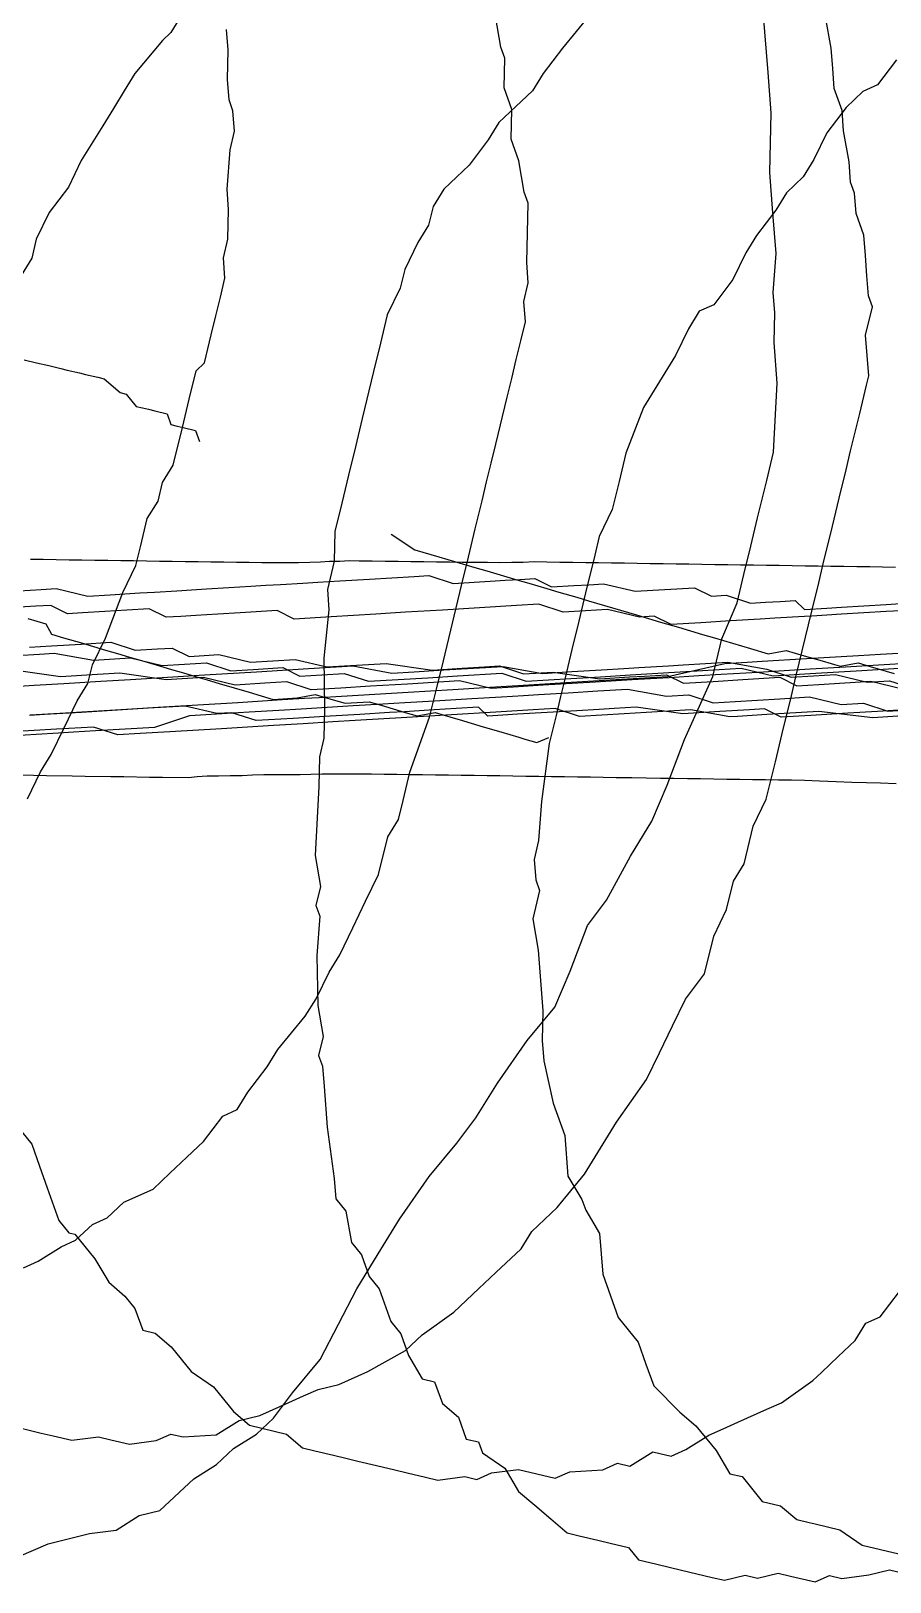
# Model space of a CAD drawing. Extents: x -228 to 716, y 164 to 702.
# Drawn here: x 44.7 to 133.4, y 438.6 to 598.7 of the extents above; entities that cross this region are included whole.
import ezdxf

# ---------------------------------------------------------------- set-up
doc = ezdxf.new("R2010")
doc.units = 0

msp = doc.modelspace()

# ---------------------------------------------------------------- linework, layer by layer
at = {"layer": '1', "color": 252}
for points in [[(43.4559, 441.188, -452.222), (46.4638, 442.526, -455.252), (50.7371, 443.564, -459.797), (53.5094, 443.932, -462.828), (55.88, 445.424, -465.093), (58.0188, 445.94, -467.369), (61.4958, 449.224, -470.39), (63.8678, 450.716, -472.661), (65.6069, 452.355, -474.171), (67.9788, 453.846, -476.441), (69.7187, 455.487, -477.953), (71.6903, 458.101, -479.462), (74.5337, 461.535, -481.725), (78.3169, 468.857, -483.978), (80.5254, 472.441, -485.485), (82.7343, 476.029, -486.989), (85.8136, 480.434, -489.25), (88.6559, 483.868, -491.515), (90.6304, 486.482, -493.025), (92.8361, 490.067, -494.528), (95.9164, 494.473, -496.79), (98.7574, 497.909, -499.054), (100.333, 501.644, -499.8), (102.144, 506.354, -500.546), (104.116, 508.966, -502.054), (106.56, 513.525, -503.558), (108.769, 517.11, -505.064), (110.344, 520.846, -505.81), (112.154, 525.555, -506.556), (115.067, 532.058, -508.052), (116.008, 535.946, -508.041), (117.582, 539.682, -508.789), (118.287, 542.6, -508.779), (118.993, 545.513, -508.773), (119.699, 548.431, -508.763), (120.169, 550.372, -508.757), (120.64, 552.315, -508.753), (121.344, 555.234, -508.743), (121.722, 562.34, -507.209), (121.394, 566.531, -505.68), (121.465, 569.598, -504.913), (121.303, 571.694, -504.151), (121.608, 575.733, -503.38), (121.279, 579.922, -501.852), (120.951, 584.113, -500.322), (121.095, 590.246, -498.792), (120.768, 594.437, -497.262), (120.44, 598.63, -495.734), (120.276, 600.723, -494.971)], [(60.2393, 600.357, -324.51), (59.1368, 598.564, -323.757), (58.2657, 597.743, -322.999), (55.4233, 594.308, -320.736), (54.3192, 592.516, -319.984), (53.2152, 590.722, -319.232), (52.1107, 588.931, -318.477), (49.9011, 585.347, -316.972), (48.5635, 582.581, -316.22), (46.5883, 579.968, -314.715), (45.2497, 577.202, -313.964), (44.7807, 575.257, -313.968), (43.6762, 573.466, -313.215)], [(43.8414, 454.408, -430.439), (45.7428, 453.954, -432.715), (47.0103, 453.654, -434.229), (48.9143, 453.199, -436.506), (51.6831, 453.567, -439.535), (52.9542, 453.263, -441.053), (54.8558, 452.811, -443.328), (57.6268, 453.178, -446.359), (59.1312, 453.847, -447.871), (60.3996, 453.545, -449.392), (63.8034, 453.761, -453.178), (66.1769, 455.249, -455.449), (68.3132, 455.77, -457.722), (71.3209, 457.109, -460.75), (72.8223, 457.779, -462.263), (74.3264, 458.448, -463.776), (76.4657, 458.965, -466.049), (79.471, 460.305, -469.076), (83.3476, 462.465, -472.86), (85.086, 464.106, -474.373), (88.3288, 466.418, -477.398), (90.9353, 468.879, -479.663), (92.6756, 470.521, -481.177), (95.2793, 472.983, -483.442), (96.3866, 474.774, -484.198), (98.9947, 477.24, -486.462), (101.835, 480.672, -488.728), (102.941, 482.467, -489.48), (104.043, 484.259, -490.23), (105.147, 486.052, -490.983), (108.226, 490.457, -493.247), (109.567, 493.222, -493.996), (110.907, 495.986, -494.747), (112.247, 498.749, -495.496), (114.219, 501.364, -497.002), (115.16, 505.254, -496.993), (116.499, 508.018, -497.744), (117.205, 510.934, -497.736), (118.31, 512.726, -498.488), (119.25, 516.615, -498.479), (120.59, 519.381, -499.227), (121.529, 523.267, -499.215), (122.234, 526.184, -499.207), (123.176, 530.072, -499.197), (123.645, 532.015, -499.191), (125.292, 538.819, -499.174), (125.996, 541.735, -499.163), (126.465, 543.68, -499.157), (127.407, 547.568, -499.148), (128.112, 550.484, -499.139), (128.819, 553.4, -499.13), (129.287, 555.344, -499.125), (129.522, 556.317, -499.122), (130.228, 559.231, -499.112), (130.933, 562.145, -499.106), (131.169, 563.119, -499.103), (130.842, 567.311, -497.577), (131.546, 570.224, -497.567), (131.149, 571.35, -496.806), (130.982, 573.446, -496.042), (130.821, 575.54, -495.278), (130.656, 577.636, -494.516), (129.857, 579.881, -492.991), (129.694, 581.976, -492.228), (129.296, 583.101, -491.468), (129.133, 585.194, -490.704), (128.568, 588.415, -489.176), (128.404, 590.508, -488.412), (127.606, 592.756, -486.891), (127.444, 594.85, -486.127), (127.279, 596.947, -485.362), (126.716, 600.164, -483.84)], [(43.936, 471.022, -491.697), (45.4381, 471.691, -493.211), (47.8109, 473.181, -495.479), (49.3156, 473.851, -496.996), (51.0516, 475.493, -498.505), (52.5554, 476.162, -500.021), (54.2938, 477.805, -501.531), (57.299, 479.144, -504.56), (59.04, 480.785, -506.071), (60.7773, 482.426, -507.582), (62.5154, 484.067, -509.093), (64.4915, 486.681, -510.604), (65.9926, 487.351, -512.114), (67.0968, 489.145, -512.867), (69.0716, 491.755, -514.378), (70.1754, 493.552, -515.128), (73.0177, 496.984, -517.392), (74.1204, 498.778, -518.145), (75.4622, 501.541, -518.899), (76.5663, 503.333, -519.65), (77.9056, 506.1, -520.399), (79.2441, 508.864, -521.148), (80.5843, 511.629, -521.899), (81.5247, 515.518, -521.888), (82.6309, 517.31, -522.642), (83.1017, 519.252, -522.635), (83.8058, 522.168, -522.627), (85.8485, 527.85, -523.37), (86.5556, 530.766, -523.362), (87.2627, 533.682, -523.352), (88.2007, 537.573, -523.341), (89.1421, 541.459, -523.331), (89.8464, 544.376, -523.322), (90.5525, 547.291, -523.313), (91.2568, 550.207, -523.308), (91.7282, 552.151, -523.3), (92.199, 554.094, -523.294), (92.6683, 556.04, -523.288), (93.8443, 560.899, -523.276), (94.3138, 562.841, -523.267), (94.7831, 564.788, -523.263), (95.2547, 566.731, -523.259), (95.725, 568.674, -523.253), (95.562, 570.768, -522.489), (96.0323, 572.713, -522.485), (95.866, 574.808, -521.72), (95.9395, 577.876, -520.954), (96.0097, 580.943, -520.186), (95.6109, 582.068, -519.425), (95.0487, 585.286, -517.901), (94.2476, 587.533, -516.378), (94.3219, 590.599, -515.611), (93.5241, 592.847, -514.089), (93.5969, 595.911, -513.323), (93.1968, 597.036, -512.562), (92.6328, 600.255, -511.036)], [(102.39, 600.381, -301.139), (99.549, 596.949, -298.873), (97.5745, 594.335, -297.366), (96.4719, 592.541, -296.613), (94.7333, 590.899, -295.101), (92.9936, 589.258, -293.591), (91.8902, 587.465, -292.837), (89.9165, 584.854, -291.329), (87.3098, 582.392, -289.062), (86.2032, 580.597, -288.311), (85.7337, 578.653, -288.314), (84.6299, 576.862, -287.563), (83.2906, 574.096, -286.813), (82.8205, 572.152, -286.818), (81.4808, 569.387, -286.068), (80.7752, 566.473, -286.076), (80.0705, 563.554, -286.086), (78.8938, 558.695, -286.097), (78.1889, 555.777, -286.106), (77.4839, 552.865, -286.114), (76.7789, 549.945, -286.122), (76.0728, 547.03, -286.131), (76.001, 543.964, -286.899), (75.2958, 541.048, -286.906), (75.4611, 538.952, -287.67), (74.9186, 533.941, -288.441), (75.0115, 528.778, -289.973), (74.9398, 525.711, -290.738), (74.4708, 523.768, -290.746), (74.3986, 520.7, -291.511), (74.021, 513.594, -293.047), (74.5837, 510.376, -294.574), (74.1118, 508.432, -294.579), (74.511, 507.309, -295.34), (74.2062, 503.267, -296.109), (74.2983, 498.107, -297.639), (74.86, 494.887, -299.165), (74.3921, 492.945, -299.171), (74.7899, 491.821, -299.931), (74.9538, 489.725, -300.695), (75.2819, 485.535, -302.224), (76.0083, 480.222, -304.511), (76.1728, 478.125, -305.276), (77.2059, 476.852, -306.794), (77.7698, 473.632, -308.321), (78.8019, 472.359, -309.841), (79.6002, 470.11, -311.363), (80.6327, 468.838, -312.884), (81.8287, 465.469, -315.166), (82.8626, 464.194, -316.686), (83.6601, 461.949, -318.208), (85.0929, 459.551, -320.488), (86.3598, 459.25, -322.004), (87.1586, 457.001, -323.527), (88.8258, 455.576, -325.804), (89.6247, 453.33, -327.328), (90.8923, 453.027, -328.845), (91.2909, 451.902, -329.605), (93.5915, 450.326, -332.642), (95.0237, 447.928, -334.921), (96.6917, 446.502, -337.201), (98.3588, 445.079, -339.477), (100.026, 443.651, -341.757), (101.294, 443.349, -343.271), (103.197, 442.897, -345.547), (104.464, 442.594, -347.062), (106.365, 442.141, -349.338), (107.399, 440.866, -350.858), (109.304, 440.412, -353.133), (111.839, 439.807, -356.166), (115.007, 439.051, -359.957), (116.277, 438.749, -361.474), (118.415, 439.266, -363.748), (119.682, 438.963, -365.266), (121.821, 439.482, -367.537), (123.09, 439.179, -369.055), (125.625, 438.574, -372.087), (127.128, 439.245, -373.603), (128.396, 438.941, -375.117), (131.167, 439.31, -378.15), (133.305, 439.828, -380.421), (135.208, 439.374, -382.697)], [(44.3498, 519.444, -549.8), (45.691, 522.207, -550.55), (46.7957, 524.001, -551.304), (48.1344, 526.765, -552.052), (49.4726, 529.533, -552.804), (50.5763, 531.325, -553.555), (51.0476, 533.268, -553.551), (52.3846, 536.034, -554.298), (54.1958, 540.742, -555.044), (55.536, 543.506, -555.797), (56.0058, 545.452, -555.789), (56.711, 548.366, -555.78), (57.8159, 550.16, -556.534), (58.2862, 552.103, -556.527), (59.3885, 553.896, -557.28), (60.3295, 557.783, -557.27), (61.0349, 560.7, -557.262), (61.7402, 563.617, -557.254), (62.6092, 564.438, -558.008), (63.3154, 567.353, -558.001), (63.7865, 569.297, -557.995), (64.2567, 571.241, -557.99), (64.7278, 573.185, -557.984), (64.5625, 575.28, -557.22), (65.0316, 577.225, -557.215), (65.1044, 580.292, -556.448), (64.9395, 582.39, -555.684), (65.2449, 586.428, -554.915), (65.7171, 588.371, -554.911), (65.5533, 590.468, -554.145), (65.153, 591.589, -553.384), (64.9912, 593.685, -552.621), (65.0618, 596.751, -551.854), (64.897, 598.847, -551.09)], [(134.04, 595.745, -277.706), (132.067, 593.134, -276.197), (130.563, 592.463, -274.684), (128.825, 590.822, -273.174), (126.852, 588.209, -271.665), (125.513, 585.444, -270.913), (124.408, 583.649, -270.162), (122.67, 582.009, -268.651), (121.565, 580.215, -267.899), (119.593, 577.603, -266.39), (118.487, 575.811, -265.636), (117.148, 573.046, -264.887), (115.174, 570.433, -263.379), (113.671, 569.764, -261.865), (112.567, 567.97, -261.111), (111.228, 565.205, -260.359), (110.124, 563.412, -259.608), (109.019, 561.619, -258.856), (107.914, 559.826, -258.104), (106.106, 555.119, -257.358), (105.4, 552.2, -257.366), (104.694, 549.287, -257.375), (103.355, 546.521, -256.625), (102.886, 544.577, -256.63), (101.945, 540.69, -256.641), (101.24, 537.773, -256.65), (100.534, 534.857, -256.656), (99.8278, 531.94, -256.666), (99.3592, 529.999, -256.672), (98.8886, 528.051, -256.678), (98.1837, 525.138, -256.685), (97.4061, 519.155, -257.459), (97.0981, 515.114, -258.23), (96.6293, 513.169, -258.237), (96.793, 511.075, -259), (97.192, 509.952, -259.76), (96.4868, 507.038, -259.769), (97.0488, 503.818, -261.294), (97.5415, 497.533, -263.585), (97.4702, 494.465, -264.352), (97.6349, 492.369, -265.116), (98.5958, 488.027, -267.403), (99.7933, 484.658, -269.687), (100.12, 480.467, -271.212), (101.552, 478.071, -273.494), (101.951, 476.946, -274.254), (103.382, 474.551, -276.536), (103.711, 470.361, -278.064), (105.306, 465.867, -281.108), (106.339, 464.591, -282.629), (107.373, 463.318, -284.146), (108.171, 461.07, -285.67), (108.968, 458.824, -287.192), (111.669, 456.123, -290.991), (113.336, 454.699, -293.266), (115.403, 452.149, -296.305), (116.835, 449.75, -298.586), (118.102, 449.451, -300.104), (120.17, 446.9, -303.143), (122.071, 446.447, -305.417), (123.738, 445.022, -307.697), (125.007, 444.721, -309.213), (125.639, 444.57, -309.971), (128.178, 443.963, -313.003), (130.479, 442.385, -316.04), (132.38, 441.931, -318.313), (134.281, 441.478, -320.59)], [(43.9998, 564.763, -537.072), (45.2676, 564.462, -538.588), (46.5357, 564.159, -540.104), (47.8027, 563.857, -541.621), (48.4384, 563.705, -542.379), (49.7071, 563.403, -543.897), (50.3406, 563.252, -544.655), (51.611, 562.95, -546.172), (52.2442, 562.797, -546.93), (53.911, 561.372, -549.209), (54.5431, 561.221, -549.966), (55.5763, 559.948, -551.485), (56.2101, 559.796, -552.243), (56.8446, 559.646, -553.002), (57.4793, 559.495, -553.762), (58.7473, 559.19, -555.278), (59.146, 558.067, -556.039), (59.146, 558.067, -556.039), (59.7814, 557.917, -556.798), (59.7814, 557.917, -556.798), (60.4148, 557.764, -557.556), (61.6837, 557.461, -559.073), (62.0845, 556.336, -559.837), (62.0845, 556.336, -559.837), (62.0845, 556.336, -559.837), (62.0845, 556.336, -559.837)], [(81.8676, 546.766, -13.9861), (84.3339, 545.149, -18.1469), (86.8059, 544.423, -21.2058), (88.6604, 543.875, -23.5001), (90.5146, 543.329, -25.7943), (91.7505, 542.966, -27.3242), (94.8407, 542.056, -31.1479), (96.077, 541.691, -32.6777), (97.9312, 541.146, -34.9719), (99.167, 540.781, -36.5012), (101.021, 540.236, -38.7961), (102.257, 539.872, -40.3252), (104.729, 539.144, -43.3843), (107.202, 538.415, -46.4434), (109.674, 537.687, -49.5028), (111.528, 537.143, -51.7972), (112.764, 536.778, -53.3267), (114, 536.415, -54.857), (115.236, 536.051, -56.3865), (117.09, 535.504, -58.6805), (118.945, 534.957, -60.9747), (120.799, 534.412, -63.2697), (122.658, 534.754, -64.4629), (124.512, 534.208, -66.7571), (126.366, 533.662, -69.0518), (128.221, 533.117, -71.346), (130.081, 533.458, -72.5396), (131.317, 533.094, -74.0688), (133.789, 532.365, -77.1276)], [(133.921, 543.329, 31.2237), (132.59, 543.349, 30.1451), (131.259, 543.37, 29.0674), (129.926, 543.388, 27.9872), (128.593, 543.41, 26.9088), (127.261, 543.429, 25.8304), (125.93, 543.448, 24.7501), (124.597, 543.468, 23.6717), (123.265, 543.488, 22.5924), (121.934, 543.508, 21.5145), (120.602, 543.528, 20.4361), (119.27, 543.549, 19.3571), (117.937, 543.568, 18.2765), (116.605, 543.586, 17.1984), (115.272, 543.607, 16.1191), (113.94, 543.628, 15.0408), (112.608, 543.647, 13.9617), (111.277, 543.667, 12.8828), (109.945, 543.687, 11.8033), (108.612, 543.708, 10.7232), (107.281, 543.726, 9.645), (105.949, 543.747, 8.5672), (104.617, 543.766, 7.4885), (103.285, 543.786, 6.4078), (101.953, 543.806, 5.3289), (100.621, 543.826, 4.2508), (99.2882, 543.845, 3.1707), (97.9563, 543.865, 2.0934), (96.625, 543.884, 1.014), (95.5086, 543.842, -0.3326), (94.3171, 543.821, -1.5865), (93.076, 543.814, -2.7791), (91.8045, 543.817, -3.9302), (90.5095, 543.824, -5.0591), (89.2022, 543.838, -6.1686), (87.8877, 543.853, -7.2662), (86.5649, 543.868, -8.3595), (85.2406, 543.887, -9.4477), (83.9128, 543.905, -10.5329), (82.5843, 543.927, -11.6146), (81.2539, 543.947, -12.6946), (79.9234, 543.963, -13.7759), (78.5908, 543.984, -14.8571), (77.5327, 544, -15.7157), (76.5935, 543.951, -16.9181), (75.5167, 543.931, -18.0786), (74.5672, 543.86, -19.48), (73.4833, 543.821, -20.7689), (72.3123, 543.801, -21.9821), (71.0855, 543.797, -23.1489), (69.8223, 543.801, -24.2847), (68.5341, 543.809, -25.4017), (67.2317, 543.823, -26.5051), (65.9176, 543.837, -27.6011), (64.5973, 543.856, -28.688), (63.2744, 543.874, -29.7732), (61.9469, 543.893, -30.8572), (60.6186, 543.91, -31.9379), (59.2881, 543.93, -33.0193), (57.9573, 543.948, -34.0991), (56.6268, 543.969, -35.1792), (55.2946, 543.989, -36.2587), (53.9639, 544.009, -37.3364), (52.6311, 544.028, -38.417), (51.2996, 544.048, -39.4974), (49.9679, 544.068, -40.5755), (48.6355, 544.088, -41.6539), (47.3034, 544.108, -42.7334), (45.9726, 544.126, -43.8121), (44.6397, 544.148, -44.8915)], [(43.4738, 540.911, -59.8297), (45.7694, 541.05, -57.9034), (47.2994, 541.142, -56.6184), (50.5721, 540.367, -54.2344), (52.8681, 540.506, -52.3073), (54.3986, 540.598, -51.0241), (55.9287, 540.691, -49.7385), (57.4589, 540.783, -48.4545), (59.755, 540.921, -46.528), (61.2846, 541.014, -45.2431), (62.8164, 541.105, -43.9588), (65.111, 541.243, -42.033), (67.4061, 541.383, -40.1064), (68.9363, 541.477, -38.8212), (70.4661, 541.569, -37.5373), (72.7617, 541.706, -35.61), (74.2929, 541.798, -34.3255), (76.5878, 541.937, -32.3986), (79.6482, 542.122, -29.831), (81.944, 542.26, -27.904), (84.2397, 542.399, -25.977), (85.7697, 542.492, -24.6924), (88.2777, 541.669, -22.9504), (92.1034, 541.9, -19.739), (93.6338, 541.991, -18.4544), (95.164, 542.084, -17.17), (96.6948, 542.177, -15.8864), (98.4374, 541.311, -14.7854), (100.733, 541.449, -12.8593), (102.264, 541.541, -11.5743), (103.794, 541.633, -10.2903), (107.067, 540.858, -7.9051), (110.127, 541.043, -5.3373), (113.187, 541.228, -2.7675), (114.93, 540.36, -1.6677), (116.461, 540.453, -0.3828), (118.969, 539.632, 1.3593), (120.499, 539.725, 2.6432), (122.029, 539.816, 3.9285), (123.56, 539.909, 5.2124), (124.538, 538.995, 5.6708), (126.833, 539.134, 7.5975), (128.363, 539.225, 8.881), (130.658, 539.364, 10.808), (132.953, 539.502, 12.7346), (134.485, 539.596, 14.0188)], [(134.484, 538.858, -9.2861), (132.954, 538.767, -10.5705), (130.659, 538.628, -12.4973), (128.364, 538.49, -14.4239), (126.833, 538.397, -15.708), (125.303, 538.307, -16.9921), (124.538, 538.259, -17.6348), (121.477, 538.074, -20.204), (119.947, 537.984, -21.4882), (116.886, 537.798, -24.0561), (113.825, 537.612, -26.6254), (110.765, 537.428, -29.1945), (109.023, 538.295, -30.2942), (107.492, 538.204, -31.5796), (104.219, 538.977, -33.9636), (101.923, 538.839, -35.8902), (99.6279, 538.701, -37.8172), (97.1197, 539.523, -39.5595), (94.8249, 539.384, -41.4853), (90.9974, 539.154, -44.6971), (87.1726, 538.923, -47.908), (83.3462, 538.692, -51.1188), (81.8166, 538.599, -52.4036), (80.2872, 538.507, -53.6877), (77.9907, 538.369, -55.6146), (75.6953, 538.229, -57.5415), (71.8694, 537.998, -60.7522), (70.1275, 538.867, -61.8536), (66.3007, 538.635, -65.0639), (64.0056, 538.495, -66.9909), (61.7102, 538.358, -68.9167), (60.1801, 538.265, -70.2013), (58.6495, 538.173, -71.4859), (56.9067, 539.041, -72.5862), (54.6115, 538.902, -74.5123), (52.3155, 538.763, -76.4395), (50.0204, 538.625, -78.3667), (48.4898, 538.532, -79.6508), (46.747, 539.401, -80.7509), (45.2167, 539.308, -82.0348), (42.9217, 539.17, -83.9619)], [(44.3687, 538.051, -107.594), (46.2227, 537.505, -109.888), (46.836, 536.434, -111.754), (48.0716, 536.07, -113.283), (49.9258, 535.525, -115.578), (51.1618, 535.161, -117.107), (52.3979, 534.797, -118.637), (53.6341, 534.433, -120.167), (54.8699, 534.069, -121.696), (56.1059, 533.705, -123.226), (57.9602, 533.159, -125.52), (59.1961, 532.795, -127.05), (60.4321, 532.43, -128.579), (61.6687, 532.067, -130.109), (62.9046, 531.704, -131.639), (64.1408, 531.34, -133.168), (67.2307, 530.43, -136.992), (68.4672, 530.064, -138.521), (69.7032, 529.701, -140.052), (72.1812, 529.862, -142.01), (74.0405, 530.204, -143.203), (75.8951, 529.657, -145.498), (77.1309, 529.293, -147.027), (79.6088, 529.452, -148.985), (80.8445, 529.089, -150.515), (82.0808, 528.725, -152.044), (83.3172, 528.361, -153.574), (84.5531, 527.997, -155.104), (86.413, 528.338, -156.297), (88.2668, 527.794, -158.592), (88.8852, 527.611, -159.356), (90.1211, 527.247, -160.886), (91.3572, 526.882, -162.415), (93.2115, 526.337, -164.71), (95.0654, 525.791, -167.004), (95.6837, 525.608, -167.769), (96.3015, 525.426, -168.534), (96.3015, 525.426, -168.534), (96.3015, 525.426, -168.534), (96.9195, 525.245, -169.299), (98.1614, 525.768, -169.727)], [(44.5393, 535.084, -93.38), (46.8338, 535.223, -91.4537), (49.8941, 535.407, -88.8848), (52.9548, 535.592, -86.3163), (55.4638, 534.77, -84.5735), (57.7581, 534.908, -82.647), (59.2886, 535.001, -81.3618), (61.0329, 534.133, -80.2618), (62.5621, 534.225, -78.9779), (64.0922, 534.319, -77.6928), (67.3658, 533.543, -75.3082), (69.6605, 533.681, -73.3815), (71.9563, 533.821, -71.4553), (75.229, 533.045, -69.0707), (78.2896, 533.231, -66.5025), (81.3503, 533.415, -63.9335), (86.1542, 532.732, -60.2637), (89.2154, 532.915, -57.6953), (91.5112, 533.055, -55.7684), (93.0406, 533.148, -54.4838), (95.5479, 532.326, -52.7421), (98.6085, 532.511, -50.1729), (103.413, 531.828, -46.5038), (106.473, 532.014, -43.9341), (108.004, 532.106, -42.6502), (110.3, 532.244, -40.7236), (112.042, 531.376, -39.6239), (115.102, 531.561, -37.0554), (118.163, 531.747, -34.4857), (121.989, 531.977, -31.2748), (123.732, 531.108, -30.1744), (126.027, 531.248, -28.248), (131.383, 531.57, -23.7528), (134.656, 530.796, -21.3676)], [(137.353, 533.552, -43.4656), (132.764, 533.274, -47.3184), (128.171, 532.996, -51.1723), (125.111, 532.813, -53.7407), (119.755, 532.491, -58.2364), (115.929, 532.259, -61.4473), (113.634, 532.12, -63.3739), (110.572, 531.934, -65.9428), (106.747, 531.705, -69.1536), (102.922, 531.474, -72.365), (97.5651, 531.15, -76.861), (94.5044, 530.967, -79.4293), (92.2095, 530.827, -81.3561), (88.9353, 531.603, -83.7402), (83.5796, 531.279, -88.2368), (79.7537, 531.05, -91.4469), (76.6929, 530.863, -94.0164), (73.6337, 530.678, -96.5847), (71.1254, 531.5, -98.3273), (68.8288, 531.363, -100.254), (65.769, 531.178, -102.823), (62.496, 531.953, -105.207), (58.6703, 531.72, -108.418), (53.867, 532.404, -112.087), (51.5707, 532.265, -114.014), (47.7453, 532.035, -117.225), (42.9418, 532.717, -120.894)], [(43.2811, 534.24, -133.864), (45.5768, 534.379, -131.938), (47.1068, 534.471, -130.654), (51.1453, 533.742, -127.628), (54.9711, 533.973, -124.416), (58.245, 533.198, -122.032), (60.5399, 533.336, -120.105), (62.8354, 533.474, -118.178), (65.3433, 532.655, -116.436), (67.639, 532.793, -114.509), (70.6984, 532.978, -111.94), (72.4414, 532.111, -110.84), (74.7373, 532.247, -108.914), (77.0324, 532.388, -106.987), (79.5401, 531.565, -105.244), (82.601, 531.751, -102.676), (85.6618, 531.935, -100.107), (88.7223, 532.12, -97.5374), (93.3137, 532.397, -93.6835), (95.8208, 531.577, -91.9432), (98.117, 531.714, -90.0157), (100.412, 531.854, -88.089), (103.474, 532.037, -85.5199), (106.533, 532.222, -82.9517), (111.125, 532.5, -79.0981), (113.42, 532.638, -77.1716), (115.715, 532.776, -75.2448), (118.01, 532.915, -73.3183), (121.285, 532.14, -70.9333), (125.11, 532.37, -67.7221), (130.466, 532.692, -63.2267), (134.292, 532.926, -60.0156)], [(43.4911, 531.071, -203.961), (45.0223, 531.163, -202.676), (48.0824, 531.348, -200.107), (51.9074, 531.578, -196.895), (54.9693, 531.762, -194.326), (58.7949, 531.994, -191.116), (62.6205, 532.225, -187.905), (67.9768, 532.547, -183.409), (73.3328, 532.871, -178.914), (77.9243, 533.147, -175.061), (81.9616, 532.419, -172.034), (84.2572, 532.557, -170.107), (87.3182, 532.742, -167.538), (90.3784, 532.927, -164.97), (93.4399, 533.111, -162.402), (97.4779, 532.382, -159.373), (100.538, 532.567, -156.805), (103.599, 532.752, -154.236), (105.895, 532.891, -152.309), (107.424, 532.983, -151.025), (110.485, 533.168, -148.456), (112.016, 533.259, -147.172), (114.311, 533.397, -145.246), (116.607, 533.537, -143.319), (120.645, 532.808, -140.293), (123.152, 531.988, -138.55), (125.447, 532.126, -136.624), (127.744, 532.265, -134.696), (131.016, 531.49, -132.312), (133.312, 531.627, -130.384), (135.821, 530.807, -128.643)], [(44.6132, 528.102, -192.626), (47.6731, 528.286, -190.057), (49.9694, 528.424, -188.13), (52.2643, 528.563, -186.203), (54.56, 528.701, -184.277), (58.3856, 528.932, -181.066), (66.0374, 529.393, -174.643), (70.628, 529.671, -170.791), (72.9241, 529.809, -168.864), (74.4535, 529.902, -167.579), (76.7493, 530.04, -165.652), (83.6362, 530.456, -159.872), (88.2266, 530.732, -156.019), (92.0523, 530.964, -152.809), (94.3473, 531.103, -150.882), (96.6439, 531.24, -148.954), (100.469, 531.47, -145.743), (105.06, 531.748, -141.891), (110.417, 532.07, -137.395), (116.325, 533.399, -132.073), (118.62, 533.537, -130.146), (120.151, 533.631, -128.863), (124.741, 533.908, -125.009), (130.098, 534.23, -120.515), (132.393, 534.37, -118.586), (135.454, 534.554, -116.019)], [(42.9601, 525.969, -167.146), (45.2562, 526.109, -165.22), (47.5518, 526.248, -163.292), (49.0821, 526.339, -162.008), (51.3772, 526.477, -160.082), (57.4985, 526.846, -154.944), (61.1123, 528.037, -151.549), (64.9372, 528.268, -148.338), (67.2333, 528.407, -146.411), (70.2935, 528.591, -143.842), (72.5893, 528.729, -141.915), (77.9452, 529.052, -137.42), (81.006, 529.237, -134.85), (83.3004, 529.377, -132.925), (86.361, 529.561, -130.355), (90.1883, 529.792, -127.144), (93.2485, 529.977, -124.577), (95.5437, 530.116, -122.649), (97.0737, 530.207, -121.365), (100.134, 530.392, -118.796), (103.195, 530.577, -116.227), (106.256, 530.761, -113.658), (110.294, 530.032, -110.632), (112.589, 530.17, -108.705), (115.097, 529.351, -106.963), (117.393, 529.488, -105.036), (121.983, 529.766, -101.183), (125.045, 529.949, -98.6135), (128.317, 529.174, -96.2288), (130.614, 529.313, -94.3027), (133.121, 528.492, -92.56), (136.182, 528.676, -89.9906)], [(136.179, 528.087, -108.63), (131.587, 527.809, -112.484), (126.019, 528.445, -116.796), (120.662, 528.123, -121.29), (117.602, 527.938, -123.859), (116.837, 527.89, -124.501), (112.799, 528.62, -127.528), (108.207, 528.343, -131.382), (105.912, 528.205, -133.308), (103.617, 528.067, -135.235), (101.322, 527.928, -137.162), (98.8133, 528.749, -138.904), (96.5175, 528.61, -140.83), (92.6918, 528.378, -144.041), (88.1009, 528.102, -147.894), (83.5097, 527.825, -151.748), (78.1545, 527.503, -156.243), (75.8579, 527.365, -158.17), (72.7975, 527.18, -160.739), (69.7377, 526.995, -163.308), (64.3819, 526.671, -167.803), (59.0248, 526.349, -172.298), (55.9641, 526.163, -174.867), (53.6691, 526.026, -176.794), (51.1611, 526.846, -178.536), (47.3353, 526.615, -181.748), (42.744, 526.339, -185.602)], [(135.907, 528.689, -74.0927), (132.08, 528.459, -77.3031), (129.021, 528.273, -79.8718), (125.194, 528.043, -83.0831), (122.133, 527.857, -85.6511), (120.39, 528.727, -86.7521), (118.859, 528.633, -88.0365), (115.8, 528.449, -90.6047), (111.974, 528.218, -93.816), (107.169, 528.901, -97.4854), (104.875, 528.762, -99.4119), (103.344, 528.671, -100.697), (101.049, 528.531, -102.623), (94.9276, 528.163, -107.762), (93.3982, 528.07, -109.045), (91.8679, 527.976, -110.33), (90.8894, 528.89, -110.787), (88.5942, 528.753, -112.715), (86.2986, 528.614, -114.641), (84.768, 528.522, -115.926), (83.238, 528.429, -117.21), (81.7077, 528.337, -118.494), (78.6473, 528.152, -121.063), (75.5872, 527.967, -123.632), (71.7602, 527.737, -126.843), (67.9358, 527.505, -130.054), (65.4271, 528.326, -131.797), (63.8969, 528.235, -133.082), (60.6232, 529.009, -135.465), (56.7968, 528.779, -138.677), (49.9111, 528.362, -144.457), (46.0855, 528.133, -147.668), (44.5558, 528.04, -148.953)], [(42.2972, 521.897, -212.231), (44.9614, 521.858, -210.074), (46.2931, 521.84, -208.995), (48.9577, 521.8, -206.836), (50.2892, 521.779, -205.757), (52.9533, 521.739, -203.6), (54.2859, 521.72, -202.521), (56.9503, 521.68, -200.363), (58.2811, 521.661, -199.283), (60.9455, 521.621, -197.126), (60.9455, 521.621, -197.126), (61.8459, 521.728, -195.51), (62.8963, 521.789, -194.084), (64.0453, 521.823, -192.778), (65.2588, 521.837, -191.552), (66.5148, 521.839, -190.377), (67.5794, 521.897, -188.969), (68.739, 521.928, -187.675), (69.9589, 521.941, -186.456), (71.2159, 521.942, -185.287), (72.5023, 521.936, -184.147), (73.5863, 521.988, -182.762), (74.758, 522.016, -181.485), (75.986, 522.025, -180.276), (75.986, 522.025, -180.276), (77.2495, 522.025, -179.113), (78.5378, 522.019, -177.98), (79.8414, 522.006, -176.866), (81.1545, 521.992, -175.763), (82.4749, 521.976, -174.669), (83.7985, 521.957, -173.58), (85.1254, 521.941, -172.496), (86.4548, 521.922, -171.412), (87.7842, 521.903, -170.33), (89.1149, 521.883, -169.25), (90.4456, 521.864, -168.169), (91.7786, 521.845, -167.091), (93.1086, 521.825, -166.01), (94.4414, 521.804, -164.932), (95.7728, 521.783, -163.851), (97.1056, 521.765, -162.774), (98.4369, 521.745, -161.694), (99.7687, 521.725, -160.615), (101.101, 521.706, -159.536), (102.433, 521.686, -158.457), (103.765, 521.666, -157.377), (105.097, 521.646, -156.3), (106.702, 521.623, -155), (108.21, 521.598, -153.777), (109.656, 521.577, -152.606), (111.064, 521.557, -151.467), (112.445, 521.537, -150.349), (113.808, 521.516, -149.243), (115.161, 521.497, -148.148), (116.505, 521.476, -147.058), (117.847, 521.456, -145.973), (119.184, 521.436, -144.889), (120.519, 521.416, -143.807), (121.854, 521.395, -142.727), (123.188, 521.377, -141.646), (124.52, 521.358, -140.566), (126.07, 521.275, -139.754), (127.816, 521.209, -138.63), (129.415, 521.161, -137.521), (130.922, 521.122, -136.422), (132.367, 521.089, -135.33), (132.367, 521.089, -135.33), (133.99, 520.998, -134.511)], [(42.7131, 486.309, -336.203), (44.7792, 483.76, -339.244), (45.5775, 481.511, -340.763), (46.376, 479.267, -342.288), (47.5731, 475.897, -344.571), (48.6054, 474.623, -346.09), (49.2391, 474.47, -346.849), (50.2724, 473.197, -348.367), (51.306, 471.922, -349.887), (52.7393, 469.523, -352.166), (54.4039, 468.099, -354.445), (55.4376, 466.824, -355.966), (56.2361, 464.577, -357.487), (57.5055, 464.275, -359.005), (59.1718, 462.849, -361.282), (61.2386, 460.301, -364.32), (63.5387, 458.723, -367.358), (65.6051, 456.175, -370.396), (67.2712, 454.748, -372.674), (68.5402, 454.447, -374.189), (71.0763, 453.843, -377.225), (72.7437, 452.416, -379.499), (74.0104, 452.114, -381.017), (75.9128, 451.662, -383.292), (77.1825, 451.358, -384.811), (78.4505, 451.056, -386.326), (80.3513, 450.603, -388.601), (82.253, 450.148, -390.877), (83.5221, 449.847, -392.393), (85.4257, 449.393, -394.669), (86.6938, 449.089, -396.186), (89.4665, 449.458, -399.218), (90.7332, 449.156, -400.735), (92.2351, 449.826, -402.249), (95.0063, 450.193, -405.278), (96.9091, 449.738, -407.552), (98.8131, 449.284, -409.828), (100.316, 449.953, -411.341), (103.721, 450.169, -415.132), (105.223, 450.84, -416.646), (106.493, 450.536, -418.161), (108.867, 452.025, -420.431), (110.768, 451.573, -422.706), (112.272, 452.243, -424.222), (114.645, 453.735, -426.492), (116.146, 454.403, -428.005), (117.651, 455.072, -429.518), (120.656, 456.412, -432.546), (122.161, 457.08, -434.06), (125.401, 459.393, -437.085), (126.272, 460.213, -437.841), (128.008, 461.853, -439.352), (129.748, 463.496, -440.863), (130.853, 465.29, -441.617), (132.356, 465.958, -443.129), (134.33, 468.572, -444.639)]]:
    msp.add_polyline3d(points, dxfattribs=at)

doc.saveas('drawing.dxf')
